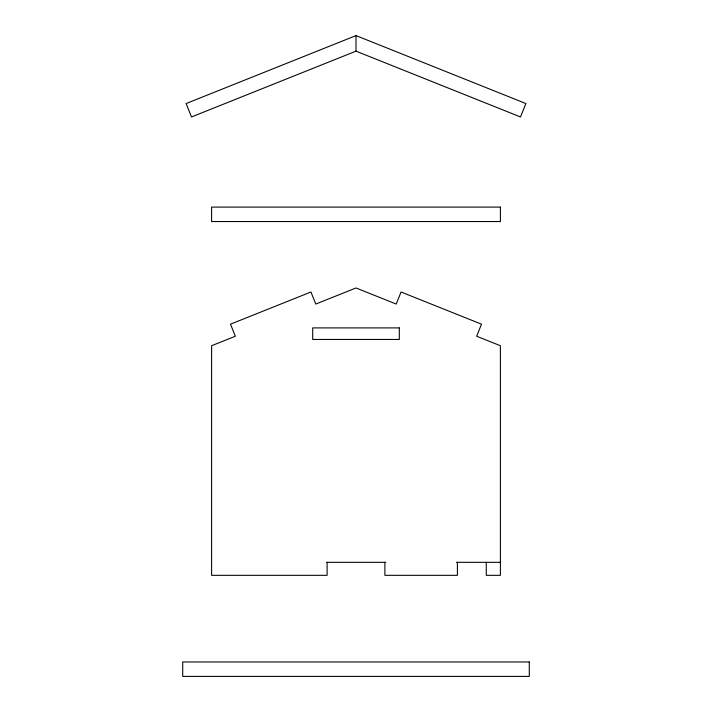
<?xml version="1.0" encoding="UTF-8"?>
<svg xmlns="http://www.w3.org/2000/svg" width="712" height="712" viewBox="0 0 712 712"><rect width="100%" height="100%" fill="white"/><g stroke="black" fill="none" stroke-linecap="round" stroke-linejoin="round"><path stroke-width="1.07" d="M356 35.6L186.126 103.551L191.492 116.955L356 51.148L520.508 116.955L525.874 103.551L356 35.6L356 51.148M326.568 562.329L385.806 562.329M456.463 562.329L500.403 562.329M486.278 562.329L486.278 575.323L500.403 575.323L500.403 345.729L476.666 336.233L481.49 324.165L401.052 291.991L396.219 304.06L356 287.968L315.781 304.06L310.948 291.991L230.51 324.165L235.334 336.233L211.597 345.729L211.597 575.323L327.12 575.323L327.12 562.329M457.398 562.329L457.398 575.323L384.88 575.323L384.88 562.329M500.403 207.103L211.597 207.103L211.597 221.539L500.403 221.539L500.403 207.103M399.316 327.903L312.684 327.903L312.684 339.455L399.316 339.455L399.316 327.903M529.283 661.964L182.717 661.964L182.717 676.4L529.283 676.4L529.283 661.964"/></g></svg>
